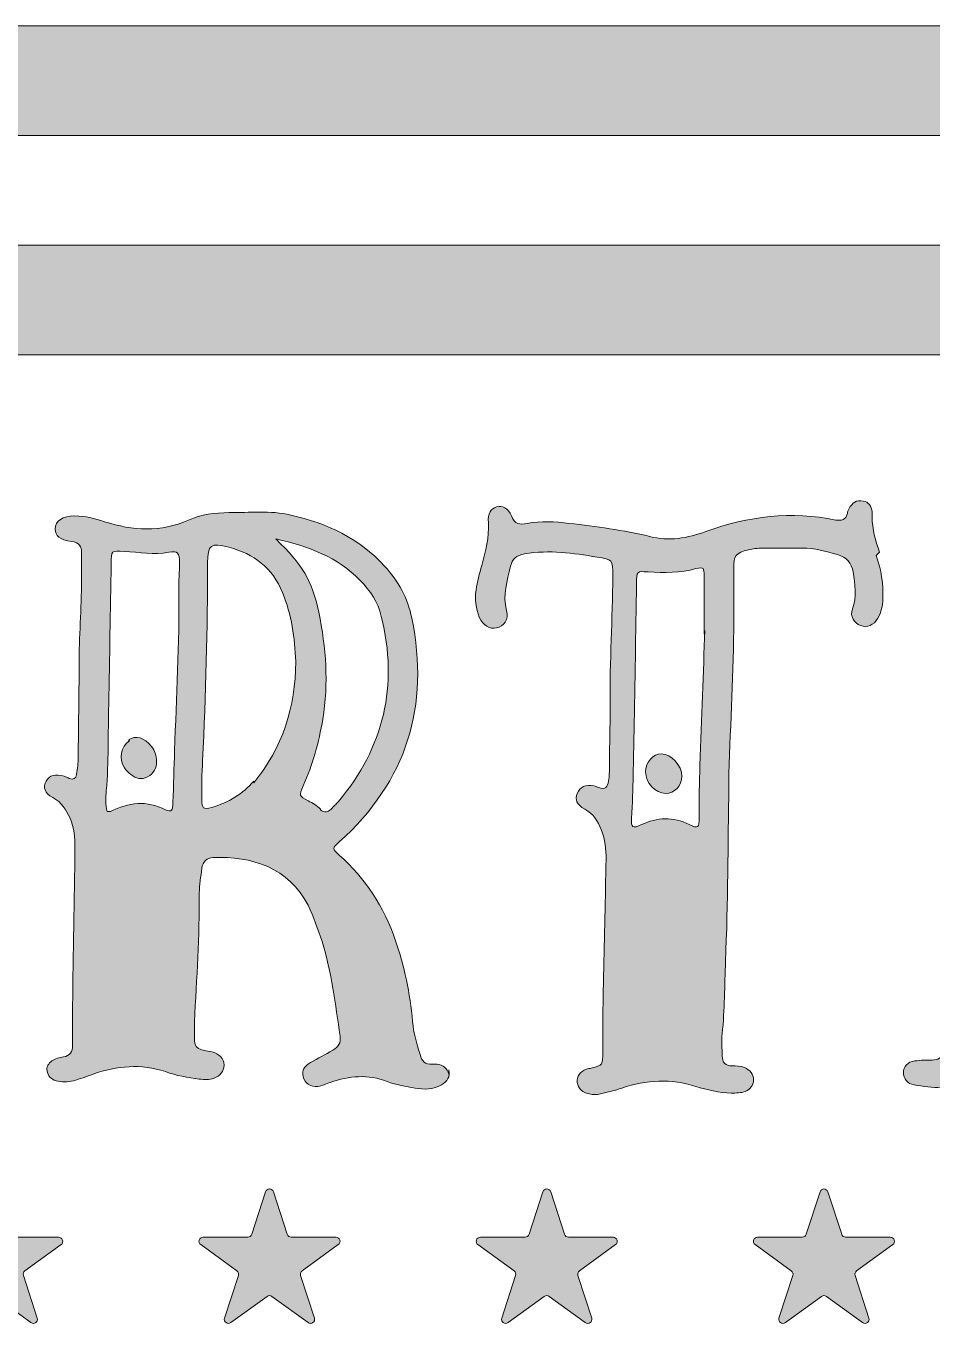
# Model space of a CAD drawing. Header units: inches. Extents: x 149 to 937, y -822 to -258.
# Drawn here: x 355.9 to 554.4, y -822.2 to -537.5 of the extents above; entities that cross this region are included whole.
import ezdxf

# ---------------------------------------------------------------- set-up
doc = ezdxf.new("R2010")
doc.units = ezdxf.units.IN
doc.header["$MEASUREMENT"] = 0
doc.layers.add('Layer 1', color=7, linetype='Continuous')

# ---------------------------------------------------------------- blocks, each defined once
blk = doc.blocks.new('block 3')
at = {"layer": 'Layer 1', "true_color": 0x2a4f7b}
h = blk.add_hatch(color=167, dxfattribs=at)
h.dxf.hatch_style = 2
edge = h.paths.add_edge_path()
edge.add_spline(control_points=[(542.16, -653.56), (543.24, -656.63), (543.78, -659.88), (543.6, -663.12), (543.6, -664.56), (543.24, -666.01), (542.52, -667.27), (541.62, -668.9), (540.17, -669.44), (538.73, -668.9), (537.29, -668.35), (536.39, -666.91), (536.93, -665.29), (538.01, -662.58), (537.47, -659.88), (537.11, -657.17), (536.75, -655.18), (535.66, -653.92), (533.68, -653.38), (531.15, -652.66), (528.63, -651.94), (525.92, -651.94), (523.04, -651.94), (520.15, -651.94), (517.26, -651.94), (516.18, -651.94), (515.1, -652.12), (514.2, -652.3), (511.31, -653.02), (510.95, -653.56), (510.95, -656.45), (510.95, -660.24), (510.95, -664.02), (510.95, -667.81), (510.95, -679), (510.23, -690.18), (509.87, -701.37), (509.87, -702.27), (509.87, -703.17), (509.87, -704.07), (509.69, -716.88), (509.69, -729.69), (509.14, -742.5), (508.96, -747.73), (508.96, -753.15), (508.42, -758.38), (508.24, -760), (508.42, -761.62), (508.42, -763.25), (508.42, -764.69), (509.14, -765.41), (510.59, -765.41), (511.49, -765.41), (512.39, -765.41), (513.29, -765.77), (514.56, -766.31), (515.28, -767.22), (515.28, -768.48), (515.28, -769.74), (514.56, -770.46), (513.48, -771.01), (512.57, -771.37), (511.49, -771.37), (510.41, -771.37), (507.7, -771.37), (505.18, -770.64), (502.65, -769.92), (497.24, -768.12), (491.83, -768.48), (486.41, -770.28), (484.97, -770.83), (483.35, -771.18), (481.72, -771.55), (481, -771.73), (480.1, -771.73), (479.38, -771.55), (477.75, -771.37), (476.85, -770.28), (476.67, -769.02), (476.49, -767.76), (477.21, -766.67), (478.66, -766.13), (479.02, -765.95), (479.38, -765.95), (479.74, -765.95), (482.26, -765.23), (482.26, -765.23), (482.26, -762.34), (482.26, -756.75), (482.26, -751.16), (482.44, -745.57), (482.62, -737.09), (482.8, -728.61), (482.99, -720.13), (482.99, -717.97), (482.8, -715.8), (481.9, -713.64), (481.18, -711.83), (480.28, -710.21), (478.29, -709.13), (476.49, -708.22), (476.13, -706.96), (476.67, -705.7), (477.21, -704.26), (478.48, -703.71), (480.28, -704.07), (480.64, -704.07), (481, -704.26), (481.36, -704.44), (482.8, -704.98), (483.35, -704.26), (483.53, -702.99), (483.71, -701.91), (483.71, -700.83), (483.71, -699.75), (483.71, -695.24), (483.89, -690.72), (483.89, -686.21), (483.71, -676.83), (484.43, -667.45), (484.43, -658.07), (484.43, -654.46), (484.43, -654.46), (481, -653.92), (475.77, -653.02), (470.54, -652.3), (465.13, -653.2), (463.32, -653.56), (462.42, -654.28), (462.06, -655.91), (461.34, -659.15), (460.25, -662.22), (461.16, -665.65), (461.7, -667.63), (460.62, -669.08), (458.99, -669.44), (457.55, -669.8), (455.92, -668.9), (455.2, -667.09), (454.48, -665.11), (454.12, -663.12), (454.48, -661.14), (454.84, -659.33), (455.2, -657.53), (455.74, -655.73), (456.65, -652.66), (457.37, -649.59), (457.19, -646.35), (457.01, -644.36), (457.73, -643.28), (458.99, -642.92), (460.25, -642.56), (461.52, -643.1), (462.24, -644.9), (462.96, -646.71), (464.04, -646.89), (465.67, -646.53), (468.73, -645.98), (471.8, -646.16), (474.87, -646.53), (480.82, -647.25), (486.77, -647.97), (492.55, -649.41), (496.7, -650.49), (500.85, -649.77), (504.81, -648.33), (514.2, -644.9), (523.58, -643.82), (533.32, -645.8), (534.58, -645.98), (535.48, -645.8), (535.84, -644.36), (535.84, -644), (536.02, -643.64), (536.21, -643.28), (536.93, -642.02), (537.83, -641.29), (539.27, -641.65), (540.53, -641.83), (541.07, -642.74), (541.26, -644), (541.26, -644.36), (541.26, -644.72), (541.26, -645.08), (541.26, -647.79), (541.98, -650.31), (542.88, -652.84), (542.88, -652.84), (542.16, -653.56), (542.16, -653.56)], knot_values=[0, 0, 0, 0, 1, 1, 1, 2, 2, 2, 3, 3, 3, 4, 4, 4, 5, 5, 5, 6, 6, 6, 7, 7, 7, 8, 8, 8, 9, 9, 9, 10, 10, 10, 11, 11, 11, 12, 12, 12, 13, 13, 13, 14, 14, 14, 15, 15, 15, 16, 16, 16, 17, 17, 17, 18, 18, 18, 19, 19, 19, 20, 20, 20, 21, 21, 21, 22, 22, 22, 23, 23, 23, 24, 24, 24, 25, 25, 25, 26, 26, 26, 27, 27, 27, 28, 28, 28, 29, 29, 29, 30, 30, 30, 31, 31, 31, 32, 32, 32, 33, 33, 33, 34, 34, 34, 35, 35, 35, 36, 36, 36, 37, 37, 37, 38, 38, 38, 39, 39, 39, 40, 40, 40, 41, 41, 41, 42, 42, 42, 43, 43, 43, 44, 44, 44, 45, 45, 45, 46, 46, 46, 47, 47, 47, 48, 48, 48, 49, 49, 49, 50, 50, 50, 51, 51, 51, 52, 52, 52, 53, 53, 53, 54, 54, 54, 55, 55, 55, 56, 56, 56, 57, 57, 57, 58, 58, 58, 59, 59, 59, 60, 60, 60, 61, 61, 61, 62, 62, 62, 63, 63, 63, 63], degree=3, periodic=1)
edge = h.paths.add_edge_path()
edge.add_spline(control_points=[(504.45, -670.7), (504.45, -665.65), (504.45, -661.86), (504.45, -658.07), (504.45, -656.27), (504.45, -656.09), (502.65, -656.45), (499.22, -657.35), (495.79, -657.35), (492.18, -657.17), (489.66, -656.99), (489.66, -656.99), (489.66, -659.7), (489.48, -670.52), (489.3, -681.34), (489.12, -692.17), (488.94, -698.48), (488.94, -704.8), (488.58, -711.11), (488.4, -713.28), (488.76, -713.45), (490.74, -712.55), (494.17, -710.93), (497.6, -710.75), (501.21, -712.55), (503.19, -713.45), (503.37, -713.28), (503.37, -710.93), (503.37, -707.14), (503.37, -703.35), (503.55, -699.56), (503.91, -689.28), (504.27, -679), (504.63, -669.98), (504.63, -669.98), (504.45, -670.7), (504.45, -670.7)], knot_values=[0, 0, 0, 0, 1, 1, 1, 2, 2, 2, 3, 3, 3, 4, 4, 4, 5, 5, 5, 6, 6, 6, 7, 7, 7, 8, 8, 8, 9, 9, 9, 10, 10, 10, 11, 11, 11, 12, 12, 12, 12], degree=3, periodic=1)
edge = h.paths.add_edge_path()
edge.add_spline(control_points=[(499.58, -701.91), (499.58, -704.07), (497.96, -705.7), (495.97, -705.7), (493.81, -705.7), (491.64, -703.35), (491.64, -701.01), (491.64, -698.84), (493.27, -697.04), (495.07, -697.04), (497.24, -697.04), (499.58, -699.56), (499.58, -701.91)], knot_values=[0, 0, 0, 0, 1, 1, 1, 2, 2, 2, 3, 3, 3, 4, 4, 4, 4], degree=3, periodic=1)
h = blk.add_hatch(color=167, dxfattribs=at)
h.dxf.hatch_style = 2
edge = h.paths.add_edge_path()
edge.add_spline(control_points=[(448.52, -766.31), (448.89, -767.76), (448.16, -768.84), (446.9, -769.56), (445.1, -770.64), (443.11, -770.64), (441.13, -770.28), (439.14, -769.92), (436.98, -769.56), (435, -768.84), (430.84, -767.22), (426.7, -767.58), (422.55, -769.02), (421.65, -769.38), (420.74, -769.74), (419.84, -769.92), (418.22, -770.1), (416.95, -769.2), (416.59, -767.76), (416.23, -766.31), (416.95, -765.41), (418.22, -764.69), (419.84, -763.79), (421.46, -762.89), (423.09, -761.99), (424.35, -761.26), (424.89, -760.36), (424.71, -758.92), (423.63, -751.88), (422.91, -744.85), (420.74, -738.17), (419.84, -735.47), (418.94, -732.76), (417.68, -730.23), (413.53, -721.94), (405.23, -719.41), (396.93, -719.77), (395.49, -719.77), (394.58, -720.67), (394.4, -722.12), (394.22, -723.92), (393.86, -725.72), (393.86, -727.53), (393.86, -736.91), (393.32, -746.29), (392.78, -755.67), (392.78, -756.39), (392.78, -757.11), (392.78, -757.83), (392.78, -761.62), (392.78, -761.62), (396.57, -762.34), (398.19, -762.71), (399.27, -763.79), (399.27, -765.23), (399.27, -766.67), (398.37, -767.58), (397.11, -768.12), (396.03, -768.48), (394.95, -768.48), (393.86, -768.3), (391.34, -767.94), (388.81, -767.58), (386.46, -766.67), (381.05, -764.87), (375.82, -765.41), (370.59, -767.22), (369.15, -767.76), (367.7, -768.3), (366.26, -768.66), (365, -769.02), (363.73, -769.02), (362.47, -768.66), (361.39, -768.3), (360.67, -767.58), (360.49, -766.5), (360.31, -765.59), (360.85, -764.87), (361.57, -764.33), (362.29, -763.79), (363.19, -763.61), (364.09, -763.43), (365.54, -763.25), (366.08, -762.34), (366.08, -760.9), (366.08, -758.02), (366.08, -755.13), (366.08, -752.24), (366.26, -740.7), (366.44, -729.15), (366.62, -717.61), (366.62, -715.44), (366.44, -713.28), (365.54, -711.11), (364.64, -709.31), (363.73, -707.68), (361.75, -706.6), (359.95, -705.7), (359.58, -704.26), (360.31, -702.99), (361.03, -701.73), (362.29, -701.37), (364.28, -701.91), (364.64, -702.09), (365, -702.27), (365.36, -702.45), (366.26, -702.81), (366.8, -702.45), (366.98, -701.55), (367.16, -700.29), (367.34, -699.02), (367.34, -697.76), (367.34, -691.09), (367.52, -684.41), (367.52, -677.74), (367.52, -671.42), (368.06, -665.29), (368.06, -658.97), (368.06, -656.99), (368.06, -655), (368.06, -653.02), (368.06, -651.58), (367.52, -650.67), (365.9, -650.49), (363.19, -650.13), (362.29, -649.23), (362.29, -647.79), (362.29, -645.98), (363.92, -644.9), (366.62, -644.9), (368.79, -644.9), (370.95, -645.44), (373.11, -646.16), (379.25, -648.15), (385.38, -648.51), (391.52, -645.8), (394.22, -644.54), (397.29, -644.18), (400.36, -644.18), (404.87, -644.18), (409.38, -643.64), (413.89, -644.72), (421.82, -646.53), (428.86, -649.77), (434.45, -655.91), (437.52, -659.15), (439.5, -662.94), (440.41, -667.27), (444.38, -686.58), (439.32, -702.99), (424.53, -716.34), (422.91, -717.79), (422.91, -717.79), (424.53, -719.23), (430.3, -724.28), (434.27, -730.59), (436.8, -737.81), (438.78, -743.58), (440.05, -749.54), (440.59, -755.67), (440.77, -758.2), (441.49, -760.54), (442.21, -762.89), (442.57, -764.33), (443.29, -765.23), (444.92, -765.05), (445.28, -765.05), (445.64, -765.05), (446, -765.05), (447.26, -765.23), (448.16, -765.95), (448.52, -767.22), (448.52, -767.22), (448.52, -766.31), (448.52, -766.31)], knot_values=[0, 0, 0, 0, 1, 1, 1, 2, 2, 2, 3, 3, 3, 4, 4, 4, 5, 5, 5, 6, 6, 6, 7, 7, 7, 8, 8, 8, 9, 9, 9, 10, 10, 10, 11, 11, 11, 12, 12, 12, 13, 13, 13, 14, 14, 14, 15, 15, 15, 16, 16, 16, 17, 17, 17, 18, 18, 18, 19, 19, 19, 20, 20, 20, 21, 21, 21, 22, 22, 22, 23, 23, 23, 24, 24, 24, 25, 25, 25, 26, 26, 26, 27, 27, 27, 28, 28, 28, 29, 29, 29, 30, 30, 30, 31, 31, 31, 32, 32, 32, 33, 33, 33, 34, 34, 34, 35, 35, 35, 36, 36, 36, 37, 37, 37, 38, 38, 38, 39, 39, 39, 40, 40, 40, 41, 41, 41, 42, 42, 42, 43, 43, 43, 44, 44, 44, 45, 45, 45, 46, 46, 46, 47, 47, 47, 48, 48, 48, 49, 49, 49, 50, 50, 50, 51, 51, 51, 52, 52, 52, 53, 53, 53, 54, 54, 54, 55, 55, 55, 56, 56, 56, 57, 57, 57, 58, 58, 58, 58], degree=3, periodic=1)
edge = h.paths.add_edge_path()
edge.add_spline(control_points=[(389.53, -655.18), (389.53, -653.02), (389.17, -652.48), (387.19, -652.84), (383.94, -653.56), (380.69, -652.84), (377.44, -652.66), (374.56, -652.48), (374.56, -652.48), (374.56, -655.37), (374.38, -665.65), (374.2, -675.93), (374.02, -686.21), (373.84, -692.53), (374.02, -698.84), (373.48, -705.16), (373.3, -706.6), (373.3, -708.04), (373.66, -709.67), (374.02, -709.67), (374.2, -709.67), (374.38, -709.67), (378.35, -707.68), (382.32, -707.14), (386.46, -709.31), (387.73, -709.85), (388.09, -709.49), (388.09, -707.68), (388.27, -703.89), (388.27, -700.1), (388.45, -696.32), (388.81, -684.59), (389.53, -672.86), (389.35, -661.14), (389.35, -659.15), (389.53, -657.17), (389.53, -655.18)], knot_values=[0, 0, 0, 0, 1, 1, 1, 2, 2, 2, 3, 3, 3, 4, 4, 4, 5, 5, 5, 6, 6, 6, 7, 7, 7, 8, 8, 8, 9, 9, 9, 10, 10, 10, 11, 11, 11, 12, 12, 12, 12], degree=3, periodic=1)
edge = h.paths.add_edge_path()
edge.add_spline(control_points=[(378.35, -693.97), (379.97, -692.89), (381.77, -693.43), (383.4, -695.42), (384.12, -696.32), (384.48, -697.4), (384.48, -698.66), (384.48, -700.1), (383.94, -701.37), (382.5, -702.09), (381.23, -702.81), (379.97, -702.45), (378.89, -701.55), (378.35, -701.19), (377.81, -700.65), (377.44, -700.1), (376.18, -698.12), (376.72, -695.42), (378.53, -694.15), (378.53, -694.15), (378.35, -693.97), (378.35, -693.97)], knot_values=[0, 0, 0, 0, 1, 1, 1, 2, 2, 2, 3, 3, 3, 4, 4, 4, 5, 5, 5, 6, 6, 6, 7, 7, 7, 7], degree=3, periodic=1)
edge = h.paths.add_edge_path()
edge.add_spline(control_points=[(405.77, -703.35), (412.08, -695.78), (414.97, -686.75), (414.97, -676.83), (414.79, -671.6), (414.07, -666.55), (412.08, -661.68), (409.92, -656.27), (405.77, -653.2), (400.36, -651.76), (396.39, -650.67), (395.67, -651.21), (395.67, -655.18), (395.67, -669.62), (395.3, -684.05), (394.58, -698.48), (394.4, -701.37), (394.4, -704.26), (394.4, -707.14), (394.4, -708.94), (394.76, -709.31), (396.57, -708.77), (400.18, -707.68), (403.42, -705.88), (405.77, -702.99), (405.77, -702.99), (405.77, -703.35), (405.77, -703.35)], knot_values=[0, 0, 0, 0, 1, 1, 1, 2, 2, 2, 3, 3, 3, 4, 4, 4, 5, 5, 5, 6, 6, 6, 7, 7, 7, 8, 8, 8, 9, 9, 9, 9], degree=3, periodic=1)
edge = h.paths.add_edge_path()
edge.add_spline(control_points=[(420.38, -709.31), (421.28, -710.03), (422, -709.85), (422.73, -709.13), (423.27, -708.59), (423.81, -708.04), (424.35, -707.5), (434.27, -695.59), (437.52, -682.07), (433.73, -666.91), (433.01, -663.84), (431.39, -661.32), (429.04, -658.97), (424.17, -653.92), (417.86, -651.58), (410.64, -649.95), (416.41, -655.55), (418.58, -658.97), (420.02, -666.01), (421.65, -673.77), (422.19, -681.52), (420.92, -689.46), (420.02, -694.51), (418.76, -699.38), (416.59, -704.07), (415.69, -706.24), (415.69, -706.24), (417.68, -707.32), (418.76, -707.86), (419.66, -708.4), (420.38, -709.13), (420.38, -709.13), (420.38, -709.31), (420.38, -709.31)], knot_values=[0, 0, 0, 0, 1, 1, 1, 2, 2, 2, 3, 3, 3, 4, 4, 4, 5, 5, 5, 6, 6, 6, 7, 7, 7, 8, 8, 8, 9, 9, 9, 10, 10, 10, 11, 11, 11, 11], degree=3, periodic=1)
h = blk.add_hatch(color=167, dxfattribs=at)
h.dxf.hatch_style = 2
edge = h.paths.add_edge_path()
edge.add_spline(control_points=[(654.19, -764.33), (654.73, -765.23), (654.73, -766.13), (654.19, -767.04), (653.47, -768.3), (652.39, -768.84), (650.94, -768.66), (648.06, -768.48), (645.17, -768.12), (642.47, -767.04), (639.94, -765.95), (637.41, -765.95), (634.89, -767.04), (633.08, -767.76), (631.1, -768.48), (629.12, -768.84), (628.21, -769.02), (627.31, -769.2), (626.41, -769.2), (624.42, -769.2), (623.34, -768.3), (623.16, -766.86), (622.98, -765.41), (623.88, -764.15), (625.87, -763.97), (628.57, -763.61), (630.92, -762.71), (633.26, -761.8), (635.79, -760.72), (635.79, -760.54), (635.25, -757.83), (633.26, -748.99), (631.28, -740.16), (629.12, -731.32), (628.39, -728.07), (628.39, -728.07), (625.15, -728.07), (615.22, -728.25), (605.3, -728.07), (595.38, -728.61), (592.85, -728.79), (592.67, -728.97), (591.95, -731.32), (589.07, -740.34), (586.18, -749.36), (583.29, -758.38), (582.93, -759.28), (582.75, -760.18), (582.57, -761.08), (582.03, -762.89), (582.21, -763.07), (584.01, -763.43), (584.74, -763.61), (585.64, -763.79), (586.36, -764.15), (587.62, -764.69), (588.52, -765.77), (588.34, -767.22), (588.16, -768.66), (587.26, -769.56), (585.82, -769.74), (584.55, -769.92), (583.29, -769.74), (582.03, -769.38), (580.04, -768.84), (577.88, -768.48), (575.9, -767.76), (572.47, -766.5), (569.22, -766.67), (565.97, -767.94), (562.91, -769.02), (559.66, -769.74), (556.41, -770.1), (554.43, -770.28), (552.44, -769.92), (550.46, -769.56), (549.02, -769.38), (548.11, -768.12), (548.11, -766.86), (548.11, -765.59), (549.02, -764.51), (550.64, -764.33), (551.9, -764.15), (553.16, -764.15), (554.43, -764.15), (555.69, -764.15), (556.59, -763.61), (556.95, -762.34), (557.13, -761.99), (557.31, -761.62), (557.49, -761.26), (562, -747.73), (565.97, -734.02), (570.3, -720.49), (571.57, -716.34), (570.48, -712.91), (568.5, -709.49), (568.32, -709.13), (567.96, -708.77), (567.78, -708.4), (567.06, -706.96), (567.23, -705.7), (568.32, -704.8), (569.22, -703.89), (570.48, -703.89), (571.75, -704.8), (572.11, -705.16), (572.47, -705.52), (572.83, -705.88), (573.19, -706.24), (573.37, -706.78), (573.73, -707.32), (574.99, -706.06), (575.17, -704.98), (575.53, -703.89), (580.77, -687.12), (586, -670.34), (591.23, -653.56), (592.31, -650.13), (592.31, -650.13), (588.7, -649.95), (587.62, -649.95), (586.54, -649.95), (585.64, -649.77), (584.19, -649.41), (583.29, -648.15), (583.29, -646.89), (583.29, -645.62), (584.19, -644.54), (585.82, -644.36), (588.88, -644.18), (591.95, -644.18), (595.02, -644.72), (596.28, -644.9), (597.54, -645.08), (598.81, -645.44), (603.32, -647.07), (607.83, -646.71), (612.34, -645.44), (615.58, -644.54), (618.83, -644), (622.26, -644.18), (624.96, -644.36), (626.59, -645.44), (626.59, -647.25), (626.59, -649.23), (625.15, -650.31), (622.26, -650.31), (617.21, -650.31), (617.75, -650.67), (618.65, -654.64), (624.42, -679.9), (630.2, -705.16), (635.97, -730.41), (638.14, -739.8), (640.48, -749.18), (642.47, -758.56), (643.01, -761.08), (644.45, -762.17), (646.61, -762.53), (648.24, -762.89), (649.86, -763.07), (651.49, -763.25), (652.75, -763.43), (653.83, -763.79), (654.55, -764.87), (654.55, -764.87), (654.19, -764.33), (654.19, -764.33)], knot_values=[0, 0, 0, 0, 1, 1, 1, 2, 2, 2, 3, 3, 3, 4, 4, 4, 5, 5, 5, 6, 6, 6, 7, 7, 7, 8, 8, 8, 9, 9, 9, 10, 10, 10, 11, 11, 11, 12, 12, 12, 13, 13, 13, 14, 14, 14, 15, 15, 15, 16, 16, 16, 17, 17, 17, 18, 18, 18, 19, 19, 19, 20, 20, 20, 21, 21, 21, 22, 22, 22, 23, 23, 23, 24, 24, 24, 25, 25, 25, 26, 26, 26, 27, 27, 27, 28, 28, 28, 29, 29, 29, 30, 30, 30, 31, 31, 31, 32, 32, 32, 33, 33, 33, 34, 34, 34, 35, 35, 35, 36, 36, 36, 37, 37, 37, 38, 38, 38, 39, 39, 39, 40, 40, 40, 41, 41, 41, 42, 42, 42, 43, 43, 43, 44, 44, 44, 45, 45, 45, 46, 46, 46, 47, 47, 47, 48, 48, 48, 49, 49, 49, 50, 50, 50, 51, 51, 51, 52, 52, 52, 53, 53, 53, 54, 54, 54, 55, 55, 55, 56, 56, 56, 56], degree=3, periodic=1)
edge = h.paths.add_edge_path()
edge.add_spline(control_points=[(592.31, -709.49), (597.54, -693.07), (602.77, -676.65), (608.01, -660.24), (608.73, -658.07), (609.45, -655.91), (609.63, -653.56), (609.81, -651.76), (609.63, -651.4), (607.83, -651.76), (605.12, -652.3), (602.42, -652.12), (599.71, -651.4), (597, -650.67), (596.64, -650.86), (595.92, -653.56), (594.66, -658.25), (593.58, -662.94), (592.13, -667.63), (588.34, -679.72), (584.55, -691.81), (580.77, -703.89), (580.41, -704.98), (579.86, -706.06), (580.41, -707.68), (582.57, -707.14), (584.55, -706.96), (586.54, -707.86), (588.52, -708.77), (589.42, -710.75), (591.05, -711.83), (591.95, -711.11), (591.95, -710.21), (592.13, -709.49), (592.13, -709.49), (592.31, -709.49), (592.31, -709.49)], knot_values=[0, 0, 0, 0, 1, 1, 1, 2, 2, 2, 3, 3, 3, 4, 4, 4, 5, 5, 5, 6, 6, 6, 7, 7, 7, 8, 8, 8, 9, 9, 9, 10, 10, 10, 11, 11, 11, 12, 12, 12, 12], degree=3, periodic=1)
edge = h.paths.add_edge_path()
edge.add_spline(control_points=[(590.15, -692.89), (591.95, -692.89), (593.21, -694.33), (593.21, -696.14), (593.21, -698.12), (591.41, -699.93), (589.42, -699.75), (587.62, -699.56), (586.36, -697.94), (586.54, -696.14), (586.72, -694.15), (588.34, -692.53), (590.33, -692.71), (590.33, -692.71), (590.15, -692.89), (590.15, -692.89)], knot_values=[0, 0, 0, 0, 1, 1, 1, 2, 2, 2, 3, 3, 3, 4, 4, 4, 5, 5, 5, 5], degree=3, periodic=1)
edge = h.paths.add_edge_path()
edge.add_spline(control_points=[(624.06, -717.97), (626.05, -717.97), (626.23, -717.61), (625.87, -715.8), (625.69, -715.26), (625.51, -714.72), (625.33, -714.18), (622.44, -701.55), (619.55, -688.92), (616.67, -676.29), (615.77, -672.5), (614.86, -668.72), (613.96, -664.56), (612.88, -665.29), (612.88, -666.19), (612.7, -666.91), (608.91, -678.46), (605.12, -690), (601.33, -701.55), (599.89, -706.06), (598.45, -710.57), (597, -715.26), (596.28, -717.42), (596.46, -717.79), (598.63, -717.79), (607.11, -717.79), (615.58, -717.79), (624.06, -717.79), (624.06, -717.79), (624.06, -717.97), (624.06, -717.97)], knot_values=[0, 0, 0, 0, 1, 1, 1, 2, 2, 2, 3, 3, 3, 4, 4, 4, 5, 5, 5, 6, 6, 6, 7, 7, 7, 8, 8, 8, 9, 9, 9, 10, 10, 10, 10], degree=3, periodic=1)
at = {"layer": 'Layer 1', "lineweight": 0}
for points, knots in [([(542.16, -653.56), (543.24, -656.63), (543.78, -659.88), (543.6, -663.12), (543.6, -664.56), (543.24, -666.01), (542.52, -667.27), (541.62, -668.9), (540.17, -669.44), (538.73, -668.9), (537.29, -668.35), (536.39, -666.91), (536.93, -665.29), (538.01, -662.58), (537.47, -659.88), (537.11, -657.17), (536.75, -655.18), (535.66, -653.92), (533.68, -653.38), (531.15, -652.66), (528.63, -651.94), (525.92, -651.94), (523.04, -651.94), (520.15, -651.94), (517.26, -651.94), (516.18, -651.94), (515.1, -652.12), (514.2, -652.3), (511.31, -653.02), (510.95, -653.56), (510.95, -656.45), (510.95, -660.24), (510.95, -664.02), (510.95, -667.81), (510.95, -679), (510.23, -690.18), (509.87, -701.37), (509.87, -702.27), (509.87, -703.17), (509.87, -704.07), (509.69, -716.88), (509.69, -729.69), (509.14, -742.5), (508.96, -747.73), (508.96, -753.15), (508.42, -758.38), (508.24, -760), (508.42, -761.62), (508.42, -763.25), (508.42, -764.69), (509.14, -765.41), (510.59, -765.41), (511.49, -765.41), (512.39, -765.41), (513.29, -765.77), (514.56, -766.31), (515.28, -767.22), (515.28, -768.48), (515.28, -769.74), (514.56, -770.46), (513.48, -771.01), (512.57, -771.37), (511.49, -771.37), (510.41, -771.37), (507.7, -771.37), (505.18, -770.64), (502.65, -769.92), (497.24, -768.12), (491.83, -768.48), (486.41, -770.28), (484.97, -770.83), (483.35, -771.18), (481.72, -771.55), (481, -771.73), (480.1, -771.73), (479.38, -771.55), (477.75, -771.37), (476.85, -770.28), (476.67, -769.02), (476.49, -767.76), (477.21, -766.67), (478.66, -766.13), (479.02, -765.95), (479.38, -765.95), (479.74, -765.95), (482.26, -765.23), (482.26, -765.23), (482.26, -762.34), (482.26, -756.75), (482.26, -751.16), (482.44, -745.57), (482.62, -737.09), (482.8, -728.61), (482.99, -720.13), (482.99, -717.97), (482.8, -715.8), (481.9, -713.64), (481.18, -711.83), (480.28, -710.21), (478.29, -709.13), (476.49, -708.22), (476.13, -706.96), (476.67, -705.7), (477.21, -704.26), (478.48, -703.71), (480.28, -704.07), (480.64, -704.07), (481, -704.26), (481.36, -704.44), (482.8, -704.98), (483.35, -704.26), (483.53, -702.99), (483.71, -701.91), (483.71, -700.83), (483.71, -699.75), (483.71, -695.24), (483.89, -690.72), (483.89, -686.21), (483.71, -676.83), (484.43, -667.45), (484.43, -658.07), (484.43, -654.46), (484.43, -654.46), (481, -653.92), (475.77, -653.02), (470.54, -652.3), (465.13, -653.2), (463.32, -653.56), (462.42, -654.28), (462.06, -655.91), (461.34, -659.15), (460.25, -662.22), (461.16, -665.65), (461.7, -667.63), (460.62, -669.08), (458.99, -669.44), (457.55, -669.8), (455.92, -668.9), (455.2, -667.09), (454.48, -665.11), (454.12, -663.12), (454.48, -661.14), (454.84, -659.33), (455.2, -657.53), (455.74, -655.73), (456.65, -652.66), (457.37, -649.59), (457.19, -646.35), (457.01, -644.36), (457.73, -643.28), (458.99, -642.92), (460.25, -642.56), (461.52, -643.1), (462.24, -644.9), (462.96, -646.71), (464.04, -646.89), (465.67, -646.53), (468.73, -645.98), (471.8, -646.16), (474.87, -646.53), (480.82, -647.25), (486.77, -647.97), (492.55, -649.41), (496.7, -650.49), (500.85, -649.77), (504.81, -648.33), (514.2, -644.9), (523.58, -643.82), (533.32, -645.8), (534.58, -645.98), (535.48, -645.8), (535.84, -644.36), (535.84, -644), (536.02, -643.64), (536.21, -643.28), (536.93, -642.02), (537.83, -641.29), (539.27, -641.65), (540.53, -641.83), (541.07, -642.74), (541.26, -644), (541.26, -644.36), (541.26, -644.72), (541.26, -645.08), (541.26, -647.79), (541.98, -650.31), (542.88, -652.84), (542.88, -652.84), (542.16, -653.56), (542.16, -653.56)], [0, 0, 0, 0, 1, 1, 1, 2, 2, 2, 3, 3, 3, 4, 4, 4, 5, 5, 5, 6, 6, 6, 7, 7, 7, 8, 8, 8, 9, 9, 9, 10, 10, 10, 11, 11, 11, 12, 12, 12, 13, 13, 13, 14, 14, 14, 15, 15, 15, 16, 16, 16, 17, 17, 17, 18, 18, 18, 19, 19, 19, 20, 20, 20, 21, 21, 21, 22, 22, 22, 23, 23, 23, 24, 24, 24, 25, 25, 25, 26, 26, 26, 27, 27, 27, 28, 28, 28, 29, 29, 29, 30, 30, 30, 31, 31, 31, 32, 32, 32, 33, 33, 33, 34, 34, 34, 35, 35, 35, 36, 36, 36, 37, 37, 37, 38, 38, 38, 39, 39, 39, 40, 40, 40, 41, 41, 41, 42, 42, 42, 43, 43, 43, 44, 44, 44, 45, 45, 45, 46, 46, 46, 47, 47, 47, 48, 48, 48, 49, 49, 49, 50, 50, 50, 51, 51, 51, 52, 52, 52, 53, 53, 53, 54, 54, 54, 55, 55, 55, 56, 56, 56, 57, 57, 57, 58, 58, 58, 59, 59, 59, 60, 60, 60, 61, 61, 61, 62, 62, 62, 63, 63, 63, 63]), ([(448.52, -766.31), (448.89, -767.76), (448.16, -768.84), (446.9, -769.56), (445.1, -770.64), (443.11, -770.64), (441.13, -770.28), (439.14, -769.92), (436.98, -769.56), (435, -768.84), (430.84, -767.22), (426.7, -767.58), (422.55, -769.02), (421.65, -769.38), (420.74, -769.74), (419.84, -769.92), (418.22, -770.1), (416.95, -769.2), (416.59, -767.76), (416.23, -766.31), (416.95, -765.41), (418.22, -764.69), (419.84, -763.79), (421.46, -762.89), (423.09, -761.99), (424.35, -761.26), (424.89, -760.36), (424.71, -758.92), (423.63, -751.88), (422.91, -744.85), (420.74, -738.17), (419.84, -735.47), (418.94, -732.76), (417.68, -730.23), (413.53, -721.94), (405.23, -719.41), (396.93, -719.77), (395.49, -719.77), (394.58, -720.67), (394.4, -722.12), (394.22, -723.92), (393.86, -725.72), (393.86, -727.53), (393.86, -736.91), (393.32, -746.29), (392.78, -755.67), (392.78, -756.39), (392.78, -757.11), (392.78, -757.83), (392.78, -761.62), (392.78, -761.62), (396.57, -762.34), (398.19, -762.71), (399.27, -763.79), (399.27, -765.23), (399.27, -766.67), (398.37, -767.58), (397.11, -768.12), (396.03, -768.48), (394.95, -768.48), (393.86, -768.3), (391.34, -767.94), (388.81, -767.58), (386.46, -766.67), (381.05, -764.87), (375.82, -765.41), (370.59, -767.22), (369.15, -767.76), (367.7, -768.3), (366.26, -768.66), (365, -769.02), (363.73, -769.02), (362.47, -768.66), (361.39, -768.3), (360.67, -767.58), (360.49, -766.5), (360.31, -765.59), (360.85, -764.87), (361.57, -764.33), (362.29, -763.79), (363.19, -763.61), (364.09, -763.43), (365.54, -763.25), (366.08, -762.34), (366.08, -760.9), (366.08, -758.02), (366.08, -755.13), (366.08, -752.24), (366.26, -740.7), (366.44, -729.15), (366.62, -717.61), (366.62, -715.44), (366.44, -713.28), (365.54, -711.11), (364.64, -709.31), (363.73, -707.68), (361.75, -706.6), (359.95, -705.7), (359.58, -704.26), (360.31, -702.99), (361.03, -701.73), (362.29, -701.37), (364.28, -701.91), (364.64, -702.09), (365, -702.27), (365.36, -702.45), (366.26, -702.81), (366.8, -702.45), (366.98, -701.55), (367.16, -700.29), (367.34, -699.02), (367.34, -697.76), (367.34, -691.09), (367.52, -684.41), (367.52, -677.74), (367.52, -671.42), (368.06, -665.29), (368.06, -658.97), (368.06, -656.99), (368.06, -655), (368.06, -653.02), (368.06, -651.58), (367.52, -650.67), (365.9, -650.49), (363.19, -650.13), (362.29, -649.23), (362.29, -647.79), (362.29, -645.98), (363.92, -644.9), (366.62, -644.9), (368.79, -644.9), (370.95, -645.44), (373.11, -646.16), (379.25, -648.15), (385.38, -648.51), (391.52, -645.8), (394.22, -644.54), (397.29, -644.18), (400.36, -644.18), (404.87, -644.18), (409.38, -643.64), (413.89, -644.72), (421.82, -646.53), (428.86, -649.77), (434.45, -655.91), (437.52, -659.15), (439.5, -662.94), (440.41, -667.27), (444.38, -686.58), (439.32, -702.99), (424.53, -716.34), (422.91, -717.79), (422.91, -717.79), (424.53, -719.23), (430.3, -724.28), (434.27, -730.59), (436.8, -737.81), (438.78, -743.58), (440.05, -749.54), (440.59, -755.67), (440.77, -758.2), (441.49, -760.54), (442.21, -762.89), (442.57, -764.33), (443.29, -765.23), (444.92, -765.05), (445.28, -765.05), (445.64, -765.05), (446, -765.05), (447.26, -765.23), (448.16, -765.95), (448.52, -767.22), (448.52, -767.22), (448.52, -766.31), (448.52, -766.31)], [0, 0, 0, 0, 1, 1, 1, 2, 2, 2, 3, 3, 3, 4, 4, 4, 5, 5, 5, 6, 6, 6, 7, 7, 7, 8, 8, 8, 9, 9, 9, 10, 10, 10, 11, 11, 11, 12, 12, 12, 13, 13, 13, 14, 14, 14, 15, 15, 15, 16, 16, 16, 17, 17, 17, 18, 18, 18, 19, 19, 19, 20, 20, 20, 21, 21, 21, 22, 22, 22, 23, 23, 23, 24, 24, 24, 25, 25, 25, 26, 26, 26, 27, 27, 27, 28, 28, 28, 29, 29, 29, 30, 30, 30, 31, 31, 31, 32, 32, 32, 33, 33, 33, 34, 34, 34, 35, 35, 35, 36, 36, 36, 37, 37, 37, 38, 38, 38, 39, 39, 39, 40, 40, 40, 41, 41, 41, 42, 42, 42, 43, 43, 43, 44, 44, 44, 45, 45, 45, 46, 46, 46, 47, 47, 47, 48, 48, 48, 49, 49, 49, 50, 50, 50, 51, 51, 51, 52, 52, 52, 53, 53, 53, 54, 54, 54, 55, 55, 55, 56, 56, 56, 57, 57, 57, 58, 58, 58, 58]), ([(654.19, -764.33), (654.73, -765.23), (654.73, -766.13), (654.19, -767.04), (653.47, -768.3), (652.39, -768.84), (650.94, -768.66), (648.06, -768.48), (645.17, -768.12), (642.47, -767.04), (639.94, -765.95), (637.41, -765.95), (634.89, -767.04), (633.08, -767.76), (631.1, -768.48), (629.12, -768.84), (628.21, -769.02), (627.31, -769.2), (626.41, -769.2), (624.42, -769.2), (623.34, -768.3), (623.16, -766.86), (622.98, -765.41), (623.88, -764.15), (625.87, -763.97), (628.57, -763.61), (630.92, -762.71), (633.26, -761.8), (635.79, -760.72), (635.79, -760.54), (635.25, -757.83), (633.26, -748.99), (631.28, -740.16), (629.12, -731.32), (628.39, -728.07), (628.39, -728.07), (625.15, -728.07), (615.22, -728.25), (605.3, -728.07), (595.38, -728.61), (592.85, -728.79), (592.67, -728.97), (591.95, -731.32), (589.07, -740.34), (586.18, -749.36), (583.29, -758.38), (582.93, -759.28), (582.75, -760.18), (582.57, -761.08), (582.03, -762.89), (582.21, -763.07), (584.01, -763.43), (584.74, -763.61), (585.64, -763.79), (586.36, -764.15), (587.62, -764.69), (588.52, -765.77), (588.34, -767.22), (588.16, -768.66), (587.26, -769.56), (585.82, -769.74), (584.55, -769.92), (583.29, -769.74), (582.03, -769.38), (580.04, -768.84), (577.88, -768.48), (575.9, -767.76), (572.47, -766.5), (569.22, -766.67), (565.97, -767.94), (562.91, -769.02), (559.66, -769.74), (556.41, -770.1), (554.43, -770.28), (552.44, -769.92), (550.46, -769.56), (549.02, -769.38), (548.11, -768.12), (548.11, -766.86), (548.11, -765.59), (549.02, -764.51), (550.64, -764.33), (551.9, -764.15), (553.16, -764.15), (554.43, -764.15), (555.69, -764.15), (556.59, -763.61), (556.95, -762.34), (557.13, -761.99), (557.31, -761.62), (557.49, -761.26), (562, -747.73), (565.97, -734.02), (570.3, -720.49), (571.57, -716.34), (570.48, -712.91), (568.5, -709.49), (568.32, -709.13), (567.96, -708.77), (567.78, -708.4), (567.06, -706.96), (567.23, -705.7), (568.32, -704.8), (569.22, -703.89), (570.48, -703.89), (571.75, -704.8), (572.11, -705.16), (572.47, -705.52), (572.83, -705.88), (573.19, -706.24), (573.37, -706.78), (573.73, -707.32), (574.99, -706.06), (575.17, -704.98), (575.53, -703.89), (580.77, -687.12), (586, -670.34), (591.23, -653.56), (592.31, -650.13), (592.31, -650.13), (588.7, -649.95), (587.62, -649.95), (586.54, -649.95), (585.64, -649.77), (584.19, -649.41), (583.29, -648.15), (583.29, -646.89), (583.29, -645.62), (584.19, -644.54), (585.82, -644.36), (588.88, -644.18), (591.95, -644.18), (595.02, -644.72), (596.28, -644.9), (597.54, -645.08), (598.81, -645.44), (603.32, -647.07), (607.83, -646.71), (612.34, -645.44), (615.58, -644.54), (618.83, -644), (622.26, -644.18), (624.96, -644.36), (626.59, -645.44), (626.59, -647.25), (626.59, -649.23), (625.15, -650.31), (622.26, -650.31), (617.21, -650.31), (617.75, -650.67), (618.65, -654.64), (624.42, -679.9), (630.2, -705.16), (635.97, -730.41), (638.14, -739.8), (640.48, -749.18), (642.47, -758.56), (643.01, -761.08), (644.45, -762.17), (646.61, -762.53), (648.24, -762.89), (649.86, -763.07), (651.49, -763.25), (652.75, -763.43), (653.83, -763.79), (654.55, -764.87), (654.55, -764.87), (654.19, -764.33), (654.19, -764.33)], [0, 0, 0, 0, 1, 1, 1, 2, 2, 2, 3, 3, 3, 4, 4, 4, 5, 5, 5, 6, 6, 6, 7, 7, 7, 8, 8, 8, 9, 9, 9, 10, 10, 10, 11, 11, 11, 12, 12, 12, 13, 13, 13, 14, 14, 14, 15, 15, 15, 16, 16, 16, 17, 17, 17, 18, 18, 18, 19, 19, 19, 20, 20, 20, 21, 21, 21, 22, 22, 22, 23, 23, 23, 24, 24, 24, 25, 25, 25, 26, 26, 26, 27, 27, 27, 28, 28, 28, 29, 29, 29, 30, 30, 30, 31, 31, 31, 32, 32, 32, 33, 33, 33, 34, 34, 34, 35, 35, 35, 36, 36, 36, 37, 37, 37, 38, 38, 38, 39, 39, 39, 40, 40, 40, 41, 41, 41, 42, 42, 42, 43, 43, 43, 44, 44, 44, 45, 45, 45, 46, 46, 46, 47, 47, 47, 48, 48, 48, 49, 49, 49, 50, 50, 50, 51, 51, 51, 52, 52, 52, 53, 53, 53, 54, 54, 54, 55, 55, 55, 56, 56, 56, 56]), ([(405.77, -703.35), (412.08, -695.78), (414.97, -686.75), (414.97, -676.83), (414.79, -671.6), (414.07, -666.55), (412.08, -661.68), (409.92, -656.27), (405.77, -653.2), (400.36, -651.76), (396.39, -650.67), (395.67, -651.21), (395.67, -655.18), (395.67, -669.62), (395.3, -684.05), (394.58, -698.48), (394.4, -701.37), (394.4, -704.26), (394.4, -707.14), (394.4, -708.94), (394.76, -709.31), (396.57, -708.77), (400.18, -707.68), (403.42, -705.88), (405.77, -702.99), (405.77, -702.99), (405.77, -703.35), (405.77, -703.35)], [0, 0, 0, 0, 1, 1, 1, 2, 2, 2, 3, 3, 3, 4, 4, 4, 5, 5, 5, 6, 6, 6, 7, 7, 7, 8, 8, 8, 9, 9, 9, 9]), ([(420.38, -709.31), (421.28, -710.03), (422, -709.85), (422.73, -709.13), (423.27, -708.59), (423.81, -708.04), (424.35, -707.5), (434.27, -695.59), (437.52, -682.07), (433.73, -666.91), (433.01, -663.84), (431.39, -661.32), (429.04, -658.97), (424.17, -653.92), (417.86, -651.58), (410.64, -649.95), (416.41, -655.55), (418.58, -658.97), (420.02, -666.01), (421.65, -673.77), (422.19, -681.52), (420.92, -689.46), (420.02, -694.51), (418.76, -699.38), (416.59, -704.07), (415.69, -706.24), (415.69, -706.24), (417.68, -707.32), (418.76, -707.86), (419.66, -708.4), (420.38, -709.13), (420.38, -709.13), (420.38, -709.31), (420.38, -709.31)], [0, 0, 0, 0, 1, 1, 1, 2, 2, 2, 3, 3, 3, 4, 4, 4, 5, 5, 5, 6, 6, 6, 7, 7, 7, 8, 8, 8, 9, 9, 9, 10, 10, 10, 11, 11, 11, 11]), ([(389.53, -655.18), (389.53, -653.02), (389.17, -652.48), (387.19, -652.84), (383.94, -653.56), (380.69, -652.84), (377.44, -652.66), (374.56, -652.48), (374.56, -652.48), (374.56, -655.37), (374.38, -665.65), (374.2, -675.93), (374.02, -686.21), (373.84, -692.53), (374.02, -698.84), (373.48, -705.16), (373.3, -706.6), (373.3, -708.04), (373.66, -709.67), (374.02, -709.67), (374.2, -709.67), (374.38, -709.67), (378.35, -707.68), (382.32, -707.14), (386.46, -709.31), (387.73, -709.85), (388.09, -709.49), (388.09, -707.68), (388.27, -703.89), (388.27, -700.1), (388.45, -696.32), (388.81, -684.59), (389.53, -672.86), (389.35, -661.14), (389.35, -659.15), (389.53, -657.17), (389.53, -655.18)], [0, 0, 0, 0, 1, 1, 1, 2, 2, 2, 3, 3, 3, 4, 4, 4, 5, 5, 5, 6, 6, 6, 7, 7, 7, 8, 8, 8, 9, 9, 9, 10, 10, 10, 11, 11, 11, 12, 12, 12, 12]), ([(504.45, -670.7), (504.45, -665.65), (504.45, -661.86), (504.45, -658.07), (504.45, -656.27), (504.45, -656.09), (502.65, -656.45), (499.22, -657.35), (495.79, -657.35), (492.18, -657.17), (489.66, -656.99), (489.66, -656.99), (489.66, -659.7), (489.48, -670.52), (489.3, -681.34), (489.12, -692.17), (488.94, -698.48), (488.94, -704.8), (488.58, -711.11), (488.4, -713.28), (488.76, -713.45), (490.74, -712.55), (494.17, -710.93), (497.6, -710.75), (501.21, -712.55), (503.19, -713.45), (503.37, -713.28), (503.37, -710.93), (503.37, -707.14), (503.37, -703.35), (503.55, -699.56), (503.91, -689.28), (504.27, -679), (504.63, -669.98), (504.63, -669.98), (504.45, -670.7), (504.45, -670.7)], [0, 0, 0, 0, 1, 1, 1, 2, 2, 2, 3, 3, 3, 4, 4, 4, 5, 5, 5, 6, 6, 6, 7, 7, 7, 8, 8, 8, 9, 9, 9, 10, 10, 10, 11, 11, 11, 12, 12, 12, 12]), ([(378.35, -693.97), (379.97, -692.89), (381.77, -693.43), (383.4, -695.42), (384.12, -696.32), (384.48, -697.4), (384.48, -698.66), (384.48, -700.1), (383.94, -701.37), (382.5, -702.09), (381.23, -702.81), (379.97, -702.45), (378.89, -701.55), (378.35, -701.19), (377.81, -700.65), (377.44, -700.1), (376.18, -698.12), (376.72, -695.42), (378.53, -694.15), (378.53, -694.15), (378.35, -693.97), (378.35, -693.97)], [0, 0, 0, 0, 1, 1, 1, 2, 2, 2, 3, 3, 3, 4, 4, 4, 5, 5, 5, 6, 6, 6, 7, 7, 7, 7]), ([(499.58, -701.91), (499.58, -704.07), (497.96, -705.7), (495.97, -705.7), (493.81, -705.7), (491.64, -703.35), (491.64, -701.01), (491.64, -698.84), (493.27, -697.04), (495.07, -697.04), (497.24, -697.04), (499.58, -699.56), (499.58, -701.91)], [0, 0, 0, 0, 1, 1, 1, 2, 2, 2, 3, 3, 3, 4, 4, 4, 4])]:
    blk.add_open_spline(points, degree=3, knots=knots, dxfattribs=at)
blk = doc.blocks.new('block 2')
at = {"layer": 'Layer 1', "true_color": 0xce432c}
h = blk.add_hatch(color=22, dxfattribs=at)
h.dxf.hatch_style = 2
h.paths.add_polyline_path([(677.38, -561.55), (152.98, -561.55), (152.98, -537.53), (677.38, -537.53)])
h = blk.add_hatch(color=22, dxfattribs=at)
h.dxf.hatch_style = 2
h.paths.add_polyline_path([(677.38, -609.59), (152.98, -609.59), (152.98, -585.57), (677.38, -585.57)])
h = blk.add_hatch(color=22, dxfattribs=at)
h.dxf.hatch_style = 2
edge = h.paths.add_edge_path()
edge.add_spline(control_points=[(349.36, -793.02), (349.36, -793.02), (352.38, -802.32), (352.38, -802.32), (352.5, -802.7), (352.85, -802.95), (353.25, -802.95), (353.25, -802.95), (363.03, -802.95), (363.03, -802.95), (363.91, -802.95), (364.28, -804.08), (363.57, -804.59), (363.57, -804.59), (355.65, -810.35), (355.65, -810.35), (355.33, -810.58), (355.2, -810.99), (355.32, -811.36), (355.32, -811.36), (358.34, -820.67), (358.34, -820.67), (358.62, -821.5), (357.66, -822.2), (356.95, -821.68), (356.95, -821.68), (349.03, -815.93), (349.03, -815.93), (348.71, -815.7), (348.28, -815.7), (347.96, -815.93), (347.96, -815.93), (340.04, -821.68), (340.04, -821.68), (339.33, -822.2), (338.37, -821.5), (338.65, -820.67), (338.65, -820.67), (341.67, -811.36), (341.67, -811.36), (341.79, -810.99), (341.66, -810.58), (341.34, -810.35), (341.34, -810.35), (333.42, -804.59), (333.42, -804.59), (332.71, -804.08), (333.08, -802.95), (333.96, -802.95), (333.96, -802.95), (343.74, -802.95), (343.74, -802.95), (344.14, -802.95), (344.49, -802.7), (344.61, -802.32), (344.61, -802.32), (347.63, -793.02), (347.63, -793.02), (347.9, -792.18), (349.09, -792.18), (349.36, -793.02)], knot_values=[0, 0, 0, 0, 1, 1, 1, 2, 2, 2, 3, 3, 3, 4, 4, 4, 5, 5, 5, 6, 6, 6, 7, 7, 7, 8, 8, 8, 9, 9, 9, 10, 10, 10, 11, 11, 11, 12, 12, 12, 13, 13, 13, 14, 14, 14, 15, 15, 15, 16, 16, 16, 17, 17, 17, 18, 18, 18, 19, 19, 19, 20, 20, 20, 20], degree=3, periodic=1)
h = blk.add_hatch(color=22, dxfattribs=at)
h.dxf.hatch_style = 2
edge = h.paths.add_edge_path()
edge.add_spline(control_points=[(410.1, -793.02), (410.1, -793.02), (413.12, -802.32), (413.12, -802.32), (413.24, -802.7), (413.59, -802.95), (413.99, -802.95), (413.99, -802.95), (423.77, -802.95), (423.77, -802.95), (424.65, -802.95), (425.02, -804.08), (424.31, -804.59), (424.31, -804.59), (416.39, -810.35), (416.39, -810.35), (416.07, -810.58), (415.94, -810.99), (416.06, -811.36), (416.06, -811.36), (419.08, -820.67), (419.08, -820.67), (419.35, -821.5), (418.4, -822.2), (417.68, -821.68), (417.68, -821.68), (409.77, -815.93), (409.77, -815.93), (409.45, -815.7), (409.02, -815.7), (408.7, -815.93), (408.7, -815.93), (400.78, -821.68), (400.78, -821.68), (400.07, -822.2), (399.11, -821.5), (399.39, -820.67), (399.39, -820.67), (402.41, -811.36), (402.41, -811.36), (402.53, -810.99), (402.4, -810.58), (402.08, -810.35), (402.08, -810.35), (394.16, -804.59), (394.16, -804.59), (393.45, -804.08), (393.82, -802.95), (394.7, -802.95), (394.7, -802.95), (404.48, -802.95), (404.48, -802.95), (404.88, -802.95), (405.22, -802.7), (405.35, -802.32), (405.35, -802.32), (408.37, -793.02), (408.37, -793.02), (408.64, -792.18), (409.83, -792.18), (410.1, -793.02)], knot_values=[0, 0, 0, 0, 1, 1, 1, 2, 2, 2, 3, 3, 3, 4, 4, 4, 5, 5, 5, 6, 6, 6, 7, 7, 7, 8, 8, 8, 9, 9, 9, 10, 10, 10, 11, 11, 11, 12, 12, 12, 13, 13, 13, 14, 14, 14, 15, 15, 15, 16, 16, 16, 17, 17, 17, 18, 18, 18, 19, 19, 19, 20, 20, 20, 20], degree=3, periodic=1)
h = blk.add_hatch(color=22, dxfattribs=at)
h.dxf.hatch_style = 2
edge = h.paths.add_edge_path()
edge.add_spline(control_points=[(470.84, -793.02), (470.84, -793.02), (473.86, -802.32), (473.86, -802.32), (473.98, -802.7), (474.33, -802.95), (474.73, -802.95), (474.73, -802.95), (484.51, -802.95), (484.51, -802.95), (485.39, -802.95), (485.76, -804.08), (485.04, -804.59), (485.04, -804.59), (477.13, -810.35), (477.13, -810.35), (476.81, -810.58), (476.68, -810.99), (476.8, -811.36), (476.8, -811.36), (479.82, -820.67), (479.82, -820.67), (480.09, -821.5), (479.14, -822.2), (478.42, -821.68), (478.42, -821.68), (470.51, -815.93), (470.51, -815.93), (470.19, -815.7), (469.76, -815.7), (469.44, -815.93), (469.44, -815.93), (461.52, -821.68), (461.52, -821.68), (460.81, -822.2), (459.85, -821.5), (460.12, -820.67), (460.12, -820.67), (463.15, -811.36), (463.15, -811.36), (463.27, -810.99), (463.14, -810.58), (462.82, -810.35), (462.82, -810.35), (454.9, -804.59), (454.9, -804.59), (454.19, -804.08), (454.56, -802.95), (455.44, -802.95), (455.44, -802.95), (465.22, -802.95), (465.22, -802.95), (465.61, -802.95), (465.96, -802.7), (466.09, -802.32), (466.09, -802.32), (469.11, -793.02), (469.11, -793.02), (469.38, -792.18), (470.57, -792.18), (470.84, -793.02)], knot_values=[0, 0, 0, 0, 1, 1, 1, 2, 2, 2, 3, 3, 3, 4, 4, 4, 5, 5, 5, 6, 6, 6, 7, 7, 7, 8, 8, 8, 9, 9, 9, 10, 10, 10, 11, 11, 11, 12, 12, 12, 13, 13, 13, 14, 14, 14, 15, 15, 15, 16, 16, 16, 17, 17, 17, 18, 18, 18, 19, 19, 19, 20, 20, 20, 20], degree=3, periodic=1)
h = blk.add_hatch(color=22, dxfattribs=at)
h.dxf.hatch_style = 2
edge = h.paths.add_edge_path()
edge.add_spline(control_points=[(531.58, -793.02), (531.58, -793.02), (534.6, -802.32), (534.6, -802.32), (534.72, -802.7), (535.07, -802.95), (535.46, -802.95), (535.46, -802.95), (545.25, -802.95), (545.25, -802.95), (546.13, -802.95), (546.5, -804.08), (545.78, -804.59), (545.78, -804.59), (537.87, -810.35), (537.87, -810.35), (537.55, -810.58), (537.42, -810.99), (537.54, -811.36), (537.54, -811.36), (540.56, -820.67), (540.56, -820.67), (540.83, -821.5), (539.87, -822.2), (539.16, -821.68), (539.16, -821.68), (531.25, -815.93), (531.25, -815.93), (530.93, -815.7), (530.5, -815.7), (530.18, -815.93), (530.18, -815.93), (522.26, -821.68), (522.26, -821.68), (521.55, -822.2), (520.59, -821.5), (520.86, -820.67), (520.86, -820.67), (523.89, -811.36), (523.89, -811.36), (524.01, -810.99), (523.88, -810.58), (523.56, -810.35), (523.56, -810.35), (515.64, -804.59), (515.64, -804.59), (514.93, -804.08), (515.29, -802.95), (516.17, -802.95), (516.17, -802.95), (525.96, -802.95), (525.96, -802.95), (526.35, -802.95), (526.7, -802.7), (526.82, -802.32), (526.82, -802.32), (529.85, -793.02), (529.85, -793.02), (530.12, -792.18), (531.3, -792.18), (531.58, -793.02)], knot_values=[0, 0, 0, 0, 1, 1, 1, 2, 2, 2, 3, 3, 3, 4, 4, 4, 5, 5, 5, 6, 6, 6, 7, 7, 7, 8, 8, 8, 9, 9, 9, 10, 10, 10, 11, 11, 11, 12, 12, 12, 13, 13, 13, 14, 14, 14, 15, 15, 15, 16, 16, 16, 17, 17, 17, 18, 18, 18, 19, 19, 19, 20, 20, 20, 20], degree=3, periodic=1)
at = {"layer": 'Layer 1', "lineweight": 0}
for points in [[(677.38, -561.55), (152.98, -561.55), (152.98, -537.53), (677.38, -537.53), (677.38, -561.55)], [(677.38, -609.59), (152.98, -609.59), (152.98, -585.57), (677.38, -585.57), (677.38, -609.59)]]:
    blk.add_lwpolyline(points, dxfattribs=at)
for points in [[(349.36, -793.02), (349.36, -793.02), (352.38, -802.32), (352.38, -802.32), (352.5, -802.7), (352.85, -802.95), (353.25, -802.95), (353.25, -802.95), (363.03, -802.95), (363.03, -802.95), (363.91, -802.95), (364.28, -804.08), (363.57, -804.59), (363.57, -804.59), (355.65, -810.35), (355.65, -810.35), (355.33, -810.58), (355.2, -810.99), (355.32, -811.36), (355.32, -811.36), (358.34, -820.67), (358.34, -820.67), (358.62, -821.5), (357.66, -822.2), (356.95, -821.68), (356.95, -821.68), (349.03, -815.93), (349.03, -815.93), (348.71, -815.7), (348.28, -815.7), (347.96, -815.93), (347.96, -815.93), (340.04, -821.68), (340.04, -821.68), (339.33, -822.2), (338.37, -821.5), (338.65, -820.67), (338.65, -820.67), (341.67, -811.36), (341.67, -811.36), (341.79, -810.99), (341.66, -810.58), (341.34, -810.35), (341.34, -810.35), (333.42, -804.59), (333.42, -804.59), (332.71, -804.08), (333.08, -802.95), (333.96, -802.95), (333.96, -802.95), (343.74, -802.95), (343.74, -802.95), (344.14, -802.95), (344.49, -802.7), (344.61, -802.32), (344.61, -802.32), (347.63, -793.02), (347.63, -793.02), (347.9, -792.18), (349.09, -792.18), (349.36, -793.02)], [(410.1, -793.02), (410.1, -793.02), (413.12, -802.32), (413.12, -802.32), (413.24, -802.7), (413.59, -802.95), (413.99, -802.95), (413.99, -802.95), (423.77, -802.95), (423.77, -802.95), (424.65, -802.95), (425.02, -804.08), (424.31, -804.59), (424.31, -804.59), (416.39, -810.35), (416.39, -810.35), (416.07, -810.58), (415.94, -810.99), (416.06, -811.36), (416.06, -811.36), (419.08, -820.67), (419.08, -820.67), (419.35, -821.5), (418.4, -822.2), (417.68, -821.68), (417.68, -821.68), (409.77, -815.93), (409.77, -815.93), (409.45, -815.7), (409.02, -815.7), (408.7, -815.93), (408.7, -815.93), (400.78, -821.68), (400.78, -821.68), (400.07, -822.2), (399.11, -821.5), (399.39, -820.67), (399.39, -820.67), (402.41, -811.36), (402.41, -811.36), (402.53, -810.99), (402.4, -810.58), (402.08, -810.35), (402.08, -810.35), (394.16, -804.59), (394.16, -804.59), (393.45, -804.08), (393.82, -802.95), (394.7, -802.95), (394.7, -802.95), (404.48, -802.95), (404.48, -802.95), (404.88, -802.95), (405.22, -802.7), (405.35, -802.32), (405.35, -802.32), (408.37, -793.02), (408.37, -793.02), (408.64, -792.18), (409.83, -792.18), (410.1, -793.02)], [(470.84, -793.02), (470.84, -793.02), (473.86, -802.32), (473.86, -802.32), (473.98, -802.7), (474.33, -802.95), (474.73, -802.95), (474.73, -802.95), (484.51, -802.95), (484.51, -802.95), (485.39, -802.95), (485.76, -804.08), (485.04, -804.59), (485.04, -804.59), (477.13, -810.35), (477.13, -810.35), (476.81, -810.58), (476.68, -810.99), (476.8, -811.36), (476.8, -811.36), (479.82, -820.67), (479.82, -820.67), (480.09, -821.5), (479.14, -822.2), (478.42, -821.68), (478.42, -821.68), (470.51, -815.93), (470.51, -815.93), (470.19, -815.7), (469.76, -815.7), (469.44, -815.93), (469.44, -815.93), (461.52, -821.68), (461.52, -821.68), (460.81, -822.2), (459.85, -821.5), (460.12, -820.67), (460.12, -820.67), (463.15, -811.36), (463.15, -811.36), (463.27, -810.99), (463.14, -810.58), (462.82, -810.35), (462.82, -810.35), (454.9, -804.59), (454.9, -804.59), (454.19, -804.08), (454.56, -802.95), (455.44, -802.95), (455.44, -802.95), (465.22, -802.95), (465.22, -802.95), (465.61, -802.95), (465.96, -802.7), (466.09, -802.32), (466.09, -802.32), (469.11, -793.02), (469.11, -793.02), (469.38, -792.18), (470.57, -792.18), (470.84, -793.02)], [(531.58, -793.02), (531.58, -793.02), (534.6, -802.32), (534.6, -802.32), (534.72, -802.7), (535.07, -802.95), (535.46, -802.95), (535.46, -802.95), (545.25, -802.95), (545.25, -802.95), (546.13, -802.95), (546.5, -804.08), (545.78, -804.59), (545.78, -804.59), (537.87, -810.35), (537.87, -810.35), (537.55, -810.58), (537.42, -810.99), (537.54, -811.36), (537.54, -811.36), (540.56, -820.67), (540.56, -820.67), (540.83, -821.5), (539.87, -822.2), (539.16, -821.68), (539.16, -821.68), (531.25, -815.93), (531.25, -815.93), (530.93, -815.7), (530.5, -815.7), (530.18, -815.93), (530.18, -815.93), (522.26, -821.68), (522.26, -821.68), (521.55, -822.2), (520.59, -821.5), (520.86, -820.67), (520.86, -820.67), (523.89, -811.36), (523.89, -811.36), (524.01, -810.99), (523.88, -810.58), (523.56, -810.35), (523.56, -810.35), (515.64, -804.59), (515.64, -804.59), (514.93, -804.08), (515.29, -802.95), (516.17, -802.95), (516.17, -802.95), (525.96, -802.95), (525.96, -802.95), (526.35, -802.95), (526.7, -802.7), (526.82, -802.32), (526.82, -802.32), (529.85, -793.02), (529.85, -793.02), (530.12, -792.18), (531.3, -792.18), (531.58, -793.02)]]:
    blk.add_open_spline(points, degree=3, knots=[0, 0, 0, 0, 1, 1, 1, 2, 2, 2, 3, 3, 3, 4, 4, 4, 5, 5, 5, 6, 6, 6, 7, 7, 7, 8, 8, 8, 9, 9, 9, 10, 10, 10, 11, 11, 11, 12, 12, 12, 13, 13, 13, 14, 14, 14, 15, 15, 15, 16, 16, 16, 17, 17, 17, 18, 18, 18, 19, 19, 19, 20, 20, 20, 20], dxfattribs=at)
at = {"layer": 'Layer 1'}
blk.add_blockref('block 3', (0, 0), dxfattribs=at)

msp = doc.modelspace()

# ---------------------------------------------------------------- block references
at = {"layer": 'Layer 1'}
msp.add_blockref('block 2', (0, 0), dxfattribs=at)

doc.saveas('drawing.dxf')
